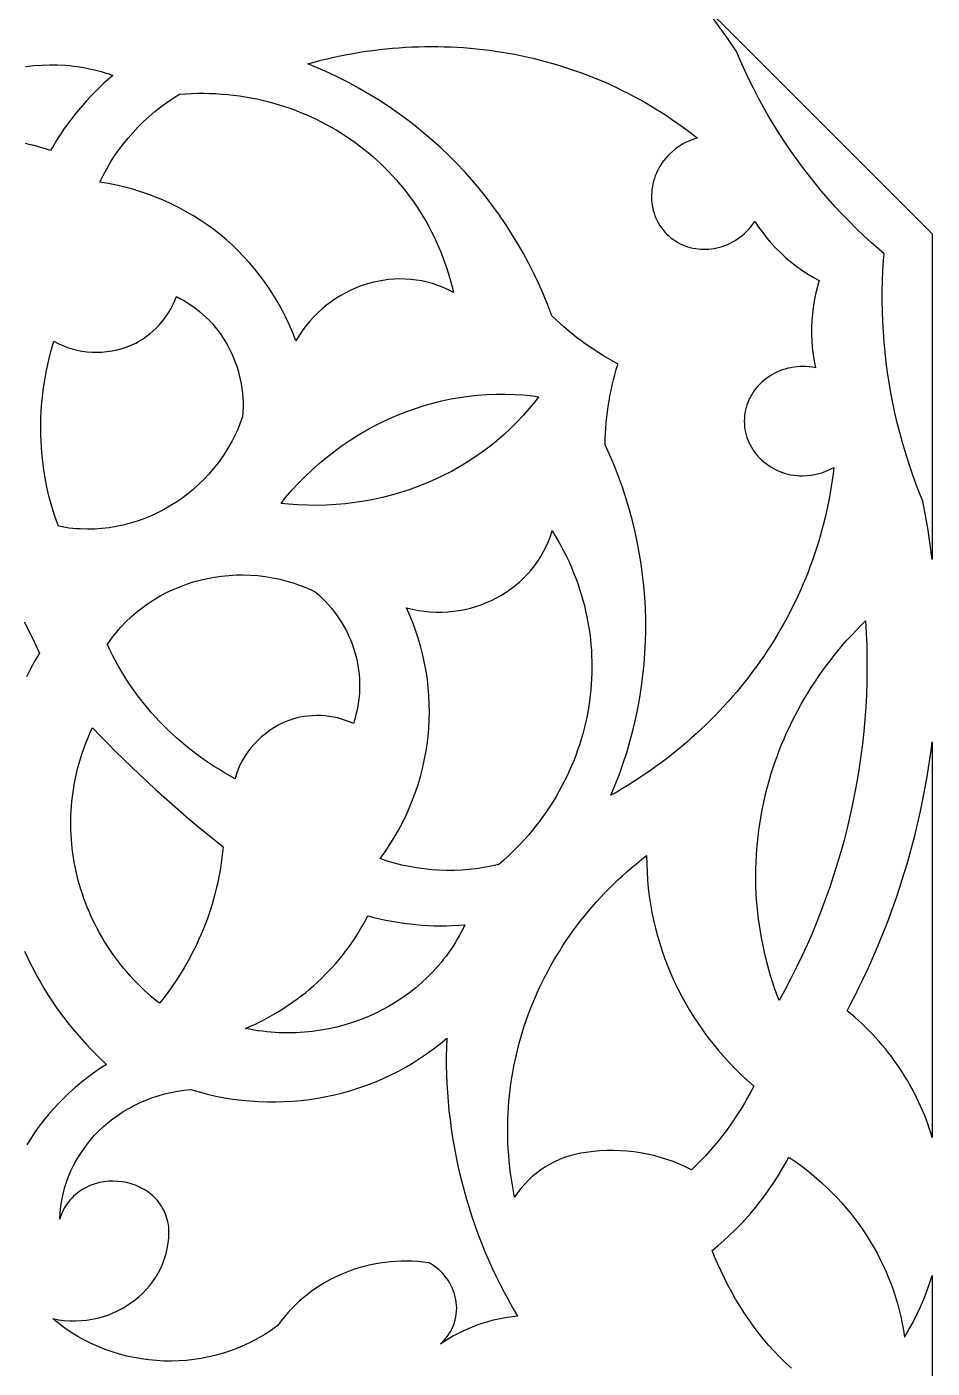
# Model space of a CAD drawing. Extents: x 1908 to 2928, y -299 to 721.
# Drawn here: x 2767.2 to 2827.6, y 305.5 to 395.1 of the extents above; entities that cross this region are included whole.
import ezdxf

# ---------------------------------------------------------------- set-up
doc = ezdxf.new("R2010")
doc.units = 0
doc.layers.add('BITMAP_LAYER', color=18, linetype='CONTINUOUS')

msp = doc.modelspace()

# ---------------------------------------------------------------- linework, layer by layer
at = {"layer": 'BITMAP_LAYER'}
for points in [[(2812.174, 396.628), (2814.373, 394.43), (2827.554, 381.249), (2827.554, 359.499), (2827.427, 360.479), (2827.28, 361.458), (2827.113, 362.434), (2826.927, 363.408), (2826.669, 364.051), (2826.425, 364.697), (2826.193, 365.347), (2825.973, 366), (2825.767, 366.655), (2825.574, 367.314), (2825.393, 367.975), (2825.226, 368.638), (2825.071, 369.304), (2824.929, 369.972), (2824.8, 370.642), (2824.684, 371.314), (2824.581, 371.987), (2824.491, 372.662), (2824.414, 373.338), (2824.35, 374.015), (2824.3, 374.694), (2824.262, 375.373), (2824.237, 376.053), (2824.225, 376.733), (2824.227, 377.413), (2824.242, 378.094), (2824.269, 378.775), (2824.31, 379.456), (2824.347, 379.921), (2823.992, 380.223), (2823.482, 380.676), (2822.981, 381.137), (2822.489, 381.608), (2822.007, 382.089), (2821.534, 382.578), (2821.071, 383.076), (2820.618, 383.583), (2820.174, 384.098), (2819.74, 384.623), (2819.316, 385.155), (2818.903, 385.696), (2818.5, 386.245), (2818.107, 386.802), (2817.724, 387.367), (2817.352, 387.939), (2816.991, 388.519), (2816.64, 389.107), (2816.3, 389.702), (2815.971, 390.305), (2815.654, 390.914), (2815.347, 391.531), (2815.051, 392.154), (2814.767, 392.784), (2814.495, 393.421), (2813.938, 394.241), (2813.366, 395.049), (2812.778, 395.845)], [(2767.067, 392.41), (2767.598, 392.473), (2768.13, 392.514), (2768.664, 392.531), (2769.198, 392.526), (2769.732, 392.498), (2769.999, 392.475), (2770.265, 392.446), (2770.531, 392.411), (2770.796, 392.37), (2771.061, 392.324), (2771.326, 392.271), (2771.589, 392.212), (2771.852, 392.147), (2772.113, 392.076), (2772.374, 391.999), (2772.634, 391.916), (2772.892, 391.826), (2772.582, 391.558), (2772.278, 391.283), (2771.981, 391.001), (2771.69, 390.713), (2771.406, 390.419), (2771.128, 390.119), (2770.857, 389.814), (2770.593, 389.502), (2770.336, 389.185), (2770.086, 388.862), (2769.843, 388.534), (2769.608, 388.201), (2769.38, 387.862), (2769.159, 387.519), (2768.946, 387.17), (2768.741, 386.817), (2768.407, 386.923), (2768.071, 387.02), (2767.734, 387.11), (2767.394, 387.193), (2767.053, 387.267)], [(2766.968, 355.338), (2767.321, 354.649), (2767.666, 353.957), (2768.002, 353.261), (2767.695, 352.74), (2767.404, 352.212), (2767.127, 351.679)], [(2767.008, 333.358), (2767.2, 332.937), (2767.4, 332.52), (2767.609, 332.106), (2767.828, 331.697), (2768.055, 331.291), (2768.291, 330.89), (2768.535, 330.494), (2768.788, 330.102), (2769.05, 329.715), (2769.32, 329.333), (2769.598, 328.956), (2769.885, 328.584), (2770.18, 328.217), (2770.484, 327.856), (2770.795, 327.5), (2771.115, 327.15), (2771.442, 326.805), (2771.778, 326.467), (2772.121, 326.134), (2772.472, 325.808), (2772.031, 325.522), (2771.602, 325.225), (2771.185, 324.916), (2770.779, 324.596), (2770.385, 324.266), (2770.004, 323.925), (2769.635, 323.574), (2769.278, 323.213), (2768.934, 322.843), (2768.603, 322.463), (2768.285, 322.075), (2767.98, 321.678), (2767.689, 321.273), (2767.411, 320.86), (2767.147, 320.439)], [(2818.16, 305.52), (2817.765, 305.884), (2817.381, 306.263), (2817.008, 306.654), (2816.646, 307.058), (2816.295, 307.473), (2815.956, 307.898), (2815.629, 308.332), (2815.313, 308.774), (2815.011, 309.222), (2814.72, 309.677), (2814.443, 310.135), (2814.178, 310.598), (2813.927, 311.063), (2813.69, 311.529), (2813.467, 311.995), (2813.257, 312.461), (2813.062, 312.925), (2812.882, 313.385), (2813.278, 313.714), (2813.665, 314.051), (2814.042, 314.398), (2814.409, 314.753), (2814.766, 315.117), (2815.112, 315.489), (2815.449, 315.869), (2815.775, 316.257), (2816.09, 316.652), (2816.395, 317.055), (2816.689, 317.465), (2816.971, 317.883), (2817.242, 318.307), (2817.502, 318.738), (2817.75, 319.176), (2817.987, 319.62), (2818.381, 319.351), (2818.766, 319.073), (2819.143, 318.786), (2819.511, 318.492), (2819.869, 318.189), (2820.219, 317.878), (2820.56, 317.559), (2820.891, 317.232), (2821.212, 316.898), (2821.524, 316.557), (2821.827, 316.209), (2822.119, 315.854), (2822.402, 315.492), (2822.674, 315.124), (2822.936, 314.75), (2823.188, 314.369), (2823.429, 313.983), (2823.66, 313.59), (2823.88, 313.193), (2824.089, 312.79), (2824.288, 312.381), (2824.475, 311.968), (2824.651, 311.55), (2824.816, 311.128), (2824.969, 310.701), (2825.11, 310.27), (2825.24, 309.835), (2825.359, 309.397), (2825.465, 308.954), (2825.559, 308.508), (2825.641, 308.059), (2825.71, 307.607), (2826.004, 308.098), (2826.28, 308.596), (2826.537, 309.102), (2826.777, 309.614), (2826.999, 310.132), (2827.202, 310.656), (2827.387, 311.186), (2827.554, 311.72), (2827.554, 285.885)]]:
    msp.add_lwpolyline(points, dxfattribs=at)
for points in [[(2794.575, 393.748), (2795.006, 393.739), (2795.436, 393.724), (2795.866, 393.703), (2796.294, 393.675), (2796.721, 393.642), (2797.147, 393.602), (2797.572, 393.556), (2797.996, 393.504), (2798.418, 393.445), (2798.84, 393.381), (2799.259, 393.31), (2799.678, 393.233), (2800.095, 393.151), (2800.51, 393.062), (2800.923, 392.967), (2801.335, 392.866), (2801.745, 392.759), (2802.153, 392.646), (2802.559, 392.527), (2802.963, 392.402), (2803.365, 392.271), (2803.765, 392.134), (2804.163, 391.991), (2804.559, 391.842), (2804.952, 391.687), (2805.343, 391.526), (2805.731, 391.359), (2806.117, 391.187), (2806.5, 391.008), (2806.88, 390.824), (2807.258, 390.634), (2807.633, 390.438), (2808.005, 390.236), (2808.374, 390.028), (2808.74, 389.814), (2809.104, 389.595), (2809.464, 389.37), (2809.82, 389.139), (2810.174, 388.902), (2810.524, 388.66), (2810.871, 388.412), (2811.214, 388.158), (2811.554, 387.899), (2811.89, 387.633), (2811.632, 387.558), (2811.378, 387.465), (2811.131, 387.354), (2810.891, 387.227), (2810.659, 387.084), (2810.436, 386.925), (2810.223, 386.751), (2810.021, 386.562), (2809.883, 386.417), (2809.753, 386.267), (2809.632, 386.113), (2809.519, 385.955), (2809.415, 385.793), (2809.319, 385.628), (2809.231, 385.459), (2809.153, 385.288), (2809.082, 385.115), (2809.021, 384.939), (2808.967, 384.762), (2808.923, 384.583), (2808.887, 384.403), (2808.859, 384.223), (2808.841, 384.042), (2808.83, 383.861), (2808.829, 383.68), (2808.836, 383.5), (2808.852, 383.321), (2808.876, 383.143), (2808.909, 382.967), (2808.951, 382.793), (2809.001, 382.621), (2809.06, 382.452), (2809.128, 382.285), (2809.204, 382.122), (2809.29, 381.963), (2809.384, 381.807), (2809.486, 381.656), (2809.598, 381.51), (2809.718, 381.368), (2809.847, 381.232), (2809.983, 381.103), (2810.125, 380.983), (2810.271, 380.871), (2810.423, 380.768), (2810.578, 380.674), (2810.738, 380.589), (2810.901, 380.513), (2811.067, 380.445), (2811.236, 380.386), (2811.408, 380.335), (2811.582, 380.294), (2811.759, 380.261), (2811.936, 380.236), (2812.115, 380.221), (2812.295, 380.214), (2812.476, 380.215), (2812.657, 380.225), (2812.838, 380.244), (2813.018, 380.272), (2813.198, 380.308), (2813.377, 380.352), (2813.554, 380.405), (2813.73, 380.467), (2813.903, 380.537), (2814.074, 380.616), (2814.243, 380.704), (2814.408, 380.799), (2814.57, 380.904), (2814.728, 381.017), (2814.882, 381.138), (2815.032, 381.268), (2815.177, 381.406), (2815.328, 381.565), (2815.469, 381.73), (2815.599, 381.9), (2815.719, 382.074), (2815.976, 381.693), (2816.246, 381.324), (2816.529, 380.967), (2816.824, 380.624), (2817.131, 380.294), (2817.449, 379.978), (2817.779, 379.674), (2818.119, 379.385), (2818.469, 379.109), (2818.829, 378.847), (2819.198, 378.599), (2819.577, 378.366), (2819.964, 378.147), (2820.009, 378.124), (2819.994, 378.075), (2819.875, 377.646), (2819.772, 377.214), (2819.686, 376.778), (2819.617, 376.338), (2819.564, 375.895), (2819.529, 375.45), (2819.51, 375.003), (2819.509, 374.554), (2819.525, 374.103), (2819.559, 373.652), (2819.611, 373.2), (2819.681, 372.748), (2819.769, 372.296), (2819.561, 372.335), (2819.349, 372.363), (2819.133, 372.38), (2818.913, 372.386), (2818.713, 372.381), (2818.515, 372.367), (2818.321, 372.344), (2818.129, 372.312), (2817.941, 372.271), (2817.756, 372.222), (2817.575, 372.165), (2817.398, 372.099), (2817.226, 372.026), (2817.058, 371.946), (2816.895, 371.858), (2816.737, 371.763), (2816.585, 371.662), (2816.438, 371.553), (2816.297, 371.439), (2816.161, 371.318), (2816.032, 371.192), (2815.91, 371.059), (2815.795, 370.922), (2815.686, 370.779), (2815.585, 370.631), (2815.491, 370.478), (2815.405, 370.321), (2815.327, 370.159), (2815.258, 369.994), (2815.196, 369.824), (2815.144, 369.651), (2815.101, 369.475), (2815.066, 369.295), (2815.042, 369.113), (2815.027, 368.928), (2815.021, 368.74), (2815.027, 368.553), (2815.042, 368.367), (2815.066, 368.185), (2815.101, 368.005), (2815.144, 367.829), (2815.196, 367.656), (2815.258, 367.487), (2815.327, 367.321), (2815.405, 367.16), (2815.491, 367.002), (2815.585, 366.85), (2815.686, 366.702), (2815.795, 366.559), (2815.91, 366.421), (2816.032, 366.289), (2816.161, 366.162), (2816.297, 366.042), (2816.438, 365.927), (2816.585, 365.819), (2816.737, 365.717), (2816.895, 365.622), (2817.058, 365.535), (2817.226, 365.454), (2817.398, 365.381), (2817.575, 365.316), (2817.756, 365.258), (2817.941, 365.209), (2818.129, 365.169), (2818.321, 365.136), (2818.515, 365.113), (2818.713, 365.099), (2818.913, 365.094), (2819.19, 365.104), (2819.463, 365.131), (2819.733, 365.176), (2819.999, 365.239), (2820.259, 365.319), (2820.511, 365.416), (2820.756, 365.529), (2820.992, 365.658), (2820.942, 365.233), (2820.886, 364.809), (2820.822, 364.387), (2820.753, 363.966), (2820.676, 363.547), (2820.594, 363.13), (2820.505, 362.714), (2820.409, 362.301), (2820.308, 361.889), (2820.2, 361.479), (2820.086, 361.071), (2819.965, 360.665), (2819.839, 360.261), (2819.706, 359.86), (2819.567, 359.46), (2819.423, 359.063), (2819.272, 358.668), (2819.115, 358.276), (2818.953, 357.886), (2818.784, 357.498), (2818.61, 357.113), (2818.43, 356.731), (2818.244, 356.351), (2818.052, 355.974), (2817.855, 355.6), (2817.652, 355.229), (2817.443, 354.86), (2817.229, 354.495), (2817.009, 354.132), (2816.784, 353.773), (2816.553, 353.416), (2816.317, 353.063), (2816.075, 352.713), (2815.828, 352.366), (2815.576, 352.023), (2815.319, 351.683), (2815.056, 351.346), (2814.788, 351.013), (2814.515, 350.684), (2814.237, 350.358), (2813.953, 350.035), (2813.665, 349.717), (2813.371, 349.402), (2813.073, 349.091), (2812.77, 348.784), (2812.461, 348.481), (2812.148, 348.182), (2811.83, 347.887), (2811.508, 347.596), (2811.18, 347.309), (2810.848, 347.027), (2810.511, 346.749), (2810.17, 346.475), (2809.824, 346.205), (2809.473, 345.94), (2809.118, 345.68), (2808.758, 345.424), (2808.394, 345.172), (2808.026, 344.926), (2807.653, 344.684), (2807.276, 344.447), (2806.894, 344.214), (2806.509, 343.987), (2806.119, 343.765), (2806.412, 344.474), (2806.685, 345.187), (2806.939, 345.906), (2807.173, 346.628), (2807.387, 347.355), (2807.582, 348.085), (2807.756, 348.818), (2807.912, 349.555), (2808.047, 350.293), (2808.163, 351.034), (2808.259, 351.777), (2808.335, 352.521), (2808.392, 353.266), (2808.429, 354.012), (2808.446, 354.758), (2808.444, 355.504), (2808.422, 356.251), (2808.38, 356.996), (2808.319, 357.741), (2808.238, 358.484), (2808.137, 359.225), (2808.017, 359.965), (2807.877, 360.702), (2807.718, 361.436), (2807.539, 362.168), (2807.34, 362.896), (2807.122, 363.62), (2806.884, 364.34), (2806.627, 365.056), (2806.35, 365.766), (2806.053, 366.472), (2805.737, 367.172), (2805.745, 367.54), (2805.76, 367.907), (2805.782, 368.273), (2805.811, 368.637), (2805.847, 368.999), (2805.889, 369.361), (2805.939, 369.72), (2805.996, 370.079), (2806.059, 370.435), (2806.129, 370.789), (2806.205, 371.142), (2806.289, 371.493), (2806.378, 371.842), (2806.475, 372.189), (2806.577, 372.533), (2806.587, 372.564), (2806.558, 372.579), (2806.242, 372.75), (2805.929, 372.927), (2805.619, 373.11), (2805.312, 373.3), (2805.008, 373.495), (2804.708, 373.696), (2804.411, 373.903), (2804.118, 374.117), (2803.829, 374.336), (2803.543, 374.561), (2803.261, 374.792), (2802.983, 375.029), (2802.709, 375.272), (2802.439, 375.521), (2802.174, 375.776), (2801.902, 376.494), (2801.613, 377.203), (2801.306, 377.902), (2800.982, 378.59), (2800.641, 379.267), (2800.283, 379.933), (2799.909, 380.589), (2799.518, 381.232), (2799.112, 381.864), (2798.689, 382.484), (2798.251, 383.092), (2797.798, 383.688), (2797.33, 384.27), (2796.847, 384.84), (2796.349, 385.397), (2795.837, 385.94), (2795.311, 386.469), (2794.771, 386.985), (2794.217, 387.486), (2793.65, 387.973), (2793.07, 388.445), (2792.477, 388.902), (2791.871, 389.344), (2791.253, 389.771), (2790.623, 390.182), (2789.981, 390.577), (2789.327, 390.955), (2788.662, 391.318), (2787.986, 391.663), (2787.298, 391.992), (2786.6, 392.303), (2785.891, 392.597), (2786.325, 392.716), (2786.758, 392.828), (2787.192, 392.933), (2787.626, 393.032), (2788.061, 393.125), (2788.496, 393.211), (2788.931, 393.29), (2789.367, 393.364), (2789.802, 393.431), (2790.237, 393.491), (2790.673, 393.545), (2791.108, 393.593), (2791.543, 393.635), (2791.977, 393.67), (2792.411, 393.699), (2792.845, 393.721), (2793.279, 393.737), (2793.712, 393.747), (2794.144, 393.751)], [(2779.36, 390.621), (2779.76, 390.604), (2780.157, 390.578), (2780.552, 390.544), (2780.944, 390.501), (2781.334, 390.45), (2781.721, 390.391), (2782.105, 390.323), (2782.487, 390.247), (2782.865, 390.163), (2783.241, 390.071), (2783.613, 389.971), (2783.981, 389.864), (2784.347, 389.748), (2784.709, 389.625), (2785.067, 389.494), (2785.421, 389.355), (2785.772, 389.209), (2786.118, 389.056), (2786.461, 388.895), (2786.799, 388.727), (2787.133, 388.552), (2787.463, 388.37), (2787.788, 388.18), (2788.109, 387.984), (2788.424, 387.781), (2788.736, 387.571), (2789.042, 387.354), (2789.343, 387.131), (2789.639, 386.901), (2789.93, 386.665), (2790.215, 386.422), (2790.495, 386.173), (2790.77, 385.917), (2791.039, 385.656), (2791.302, 385.388), (2791.559, 385.114), (2791.81, 384.834), (2792.056, 384.549), (2792.295, 384.257), (2792.528, 383.96), (2792.754, 383.657), (2792.974, 383.349), (2793.187, 383.035), (2793.394, 382.716), (2793.594, 382.391), (2793.787, 382.061), (2793.972, 381.726), (2794.151, 381.385), (2794.323, 381.04), (2794.487, 380.69), (2794.644, 380.335), (2794.793, 379.975), (2794.935, 379.61), (2795.068, 379.24), (2795.194, 378.866), (2795.312, 378.488), (2795.422, 378.105), (2795.524, 377.718), (2795.618, 377.326), (2795.277, 377.504), (2794.93, 377.663), (2794.578, 377.801), (2794.222, 377.92), (2793.861, 378.019), (2793.497, 378.099), (2793.13, 378.16), (2792.762, 378.202), (2792.392, 378.226), (2792.022, 378.231), (2791.651, 378.218), (2791.282, 378.187), (2790.914, 378.138), (2790.548, 378.071), (2790.184, 377.987), (2789.825, 377.886), (2789.469, 377.768), (2789.119, 377.633), (2788.773, 377.482), (2788.435, 377.314), (2788.103, 377.13), (2787.778, 376.93), (2787.462, 376.715), (2787.155, 376.484), (2786.857, 376.238), (2786.57, 375.976), (2786.294, 375.7), (2786.029, 375.409), (2785.777, 375.104), (2785.538, 374.784), (2785.312, 374.45), (2785.101, 374.103), (2784.897, 374.631), (2784.677, 375.149), (2784.441, 375.656), (2784.189, 376.153), (2783.921, 376.639), (2783.639, 377.114), (2783.341, 377.577), (2783.029, 378.029), (2782.703, 378.469), (2782.362, 378.897), (2782.008, 379.312), (2781.641, 379.715), (2781.261, 380.104), (2780.869, 380.481), (2780.464, 380.844), (2780.047, 381.193), (2779.618, 381.528), (2779.179, 381.849), (2778.728, 382.156), (2778.266, 382.447), (2777.794, 382.724), (2777.313, 382.985), (2776.821, 383.231), (2776.32, 383.461), (2775.81, 383.675), (2775.291, 383.872), (2774.764, 384.053), (2774.229, 384.217), (2773.686, 384.364), (2773.136, 384.493), (2772.578, 384.605), (2772.014, 384.698), (2772.239, 385.148), (2772.48, 385.589), (2772.737, 386.021), (2773.009, 386.442), (2773.296, 386.853), (2773.597, 387.253), (2773.913, 387.643), (2774.243, 388.02), (2774.586, 388.386), (2774.942, 388.739), (2775.311, 389.079), (2775.692, 389.406), (2776.085, 389.72), (2776.489, 390.019), (2776.905, 390.304), (2777.332, 390.574), (2777.741, 390.601), (2778.149, 390.62), (2778.554, 390.629), (2778.958, 390.629)], [(2777.407, 376.917), (2777.675, 376.764), (2777.935, 376.602), (2778.188, 376.432), (2778.432, 376.252), (2778.669, 376.064), (2778.897, 375.868), (2779.117, 375.664), (2779.329, 375.452), (2779.532, 375.233), (2779.726, 375.007), (2779.912, 374.774), (2780.088, 374.533), (2780.255, 374.287), (2780.414, 374.034), (2780.562, 373.776), (2780.701, 373.511), (2780.831, 373.242), (2780.95, 372.967), (2781.06, 372.687), (2781.159, 372.403), (2781.249, 372.114), (2781.327, 371.821), (2781.396, 371.524), (2781.453, 371.223), (2781.5, 370.919), (2781.536, 370.612), (2781.561, 370.302), (2781.575, 369.99), (2781.577, 369.675), (2781.567, 369.357), (2781.547, 369.038), (2781.461, 368.798), (2781.371, 368.561), (2781.276, 368.326), (2781.175, 368.095), (2781.07, 367.867), (2780.96, 367.642), (2780.845, 367.42), (2780.725, 367.201), (2780.472, 366.774), (2780.202, 366.36), (2779.915, 365.96), (2779.611, 365.575), (2779.292, 365.204), (2778.958, 364.849), (2778.61, 364.509), (2778.248, 364.186), (2777.874, 363.879), (2777.487, 363.589), (2777.09, 363.316), (2776.681, 363.061), (2776.263, 362.824), (2775.835, 362.605), (2775.399, 362.406), (2774.954, 362.226), (2774.503, 362.065), (2774.045, 361.925), (2773.581, 361.806), (2773.112, 361.707), (2772.638, 361.63), (2772.161, 361.575), (2771.681, 361.542), (2771.198, 361.532), (2770.713, 361.545), (2770.471, 361.56), (2770.228, 361.581), (2769.985, 361.608), (2769.742, 361.641), (2769.5, 361.68), (2769.257, 361.726), (2769.125, 362.091), (2769.001, 362.46), (2768.884, 362.83), (2768.776, 363.203), (2768.675, 363.578), (2768.583, 363.955), (2768.498, 364.334), (2768.421, 364.715), (2768.352, 365.098), (2768.291, 365.482), (2768.238, 365.867), (2768.192, 366.254), (2768.155, 366.642), (2768.125, 367.031), (2768.104, 367.422), (2768.09, 367.812), (2768.084, 368.204), (2768.086, 368.596), (2768.096, 368.989), (2768.114, 369.382), (2768.14, 369.775), (2768.174, 370.169), (2768.215, 370.562), (2768.265, 370.955), (2768.323, 371.348), (2768.388, 371.741), (2768.462, 372.133), (2768.543, 372.524), (2768.632, 372.915), (2768.73, 373.305), (2768.835, 373.694), (2768.948, 374.082), (2769.244, 373.925), (2769.548, 373.786), (2769.859, 373.667), (2770.176, 373.566), (2770.498, 373.484), (2770.825, 373.421), (2771.156, 373.376), (2771.49, 373.351), (2771.826, 373.344), (2772.163, 373.357), (2772.501, 373.388), (2772.838, 373.439), (2773.175, 373.508), (2773.509, 373.597), (2773.841, 373.705), (2774.169, 373.833), (2774.422, 373.958), (2774.669, 374.096), (2774.908, 374.246), (2775.138, 374.407), (2775.36, 374.578), (2775.574, 374.76), (2775.778, 374.952), (2775.972, 375.154), (2776.156, 375.365), (2776.33, 375.584), (2776.493, 375.812), (2776.645, 376.047), (2776.785, 376.29), (2776.913, 376.54), (2777.029, 376.797), (2777.132, 377.06)], [(2799.686, 370.53), (2800.298, 370.489), (2800.909, 370.426), (2801.294, 370.372), (2801.06, 370.061), (2800.672, 369.585), (2800.269, 369.123), (2799.85, 368.677), (2799.417, 368.246), (2798.969, 367.832), (2798.508, 367.433), (2798.033, 367.05), (2797.545, 366.684), (2797.045, 366.334), (2796.533, 366.002), (2796.01, 365.686), (2795.477, 365.387), (2794.933, 365.106), (2794.379, 364.843), (2793.816, 364.597), (2793.244, 364.37), (2792.664, 364.161), (2792.076, 363.97), (2791.481, 363.798), (2790.879, 363.645), (2790.271, 363.511), (2789.657, 363.397), (2789.038, 363.302), (2788.414, 363.227), (2787.786, 363.171), (2787.155, 363.136), (2786.52, 363.122), (2785.883, 363.128), (2785.243, 363.155), (2784.601, 363.202), (2784.113, 363.255), (2784.421, 363.638), (2784.841, 364.125), (2785.274, 364.596), (2785.721, 365.051), (2786.18, 365.49), (2786.651, 365.912), (2787.135, 366.317), (2787.629, 366.704), (2788.134, 367.075), (2788.649, 367.428), (2789.173, 367.763), (2789.707, 368.081), (2790.249, 368.38), (2790.8, 368.661), (2791.358, 368.923), (2791.923, 369.167), (2792.495, 369.391), (2793.073, 369.596), (2793.656, 369.782), (2794.245, 369.949), (2794.838, 370.095), (2795.435, 370.222), (2796.036, 370.328), (2796.639, 370.414), (2797.246, 370.479), (2797.854, 370.524), (2798.464, 370.547), (2799.075, 370.549)], [(2802.408, 361.097), (2802.61, 360.751), (2802.803, 360.403), (2802.988, 360.052), (2803.163, 359.698), (2803.33, 359.342), (2803.487, 358.984), (2803.636, 358.624), (2803.777, 358.262), (2803.908, 357.898), (2804.031, 357.533), (2804.145, 357.166), (2804.251, 356.798), (2804.348, 356.428), (2804.436, 356.057), (2804.516, 355.685), (2804.587, 355.312), (2804.65, 354.939), (2804.704, 354.564), (2804.749, 354.19), (2804.786, 353.815), (2804.815, 353.439), (2804.835, 353.064), (2804.847, 352.688), (2804.85, 352.313), (2804.845, 351.938), (2804.831, 351.563), (2804.809, 351.189), (2804.779, 350.815), (2804.741, 350.442), (2804.694, 350.07), (2804.639, 349.699), (2804.576, 349.33), (2804.504, 348.961), (2804.424, 348.594), (2804.336, 348.229), (2804.24, 347.865), (2804.136, 347.503), (2804.024, 347.143), (2803.903, 346.785), (2803.775, 346.429), (2803.638, 346.075), (2803.494, 345.724), (2803.341, 345.376), (2803.18, 345.03), (2803.012, 344.687), (2802.835, 344.347), (2802.651, 344.01), (2802.458, 343.676), (2802.258, 343.346), (2802.05, 343.019), (2801.834, 342.695), (2801.61, 342.376), (2801.378, 342.06), (2801.138, 341.748), (2800.891, 341.441), (2800.636, 341.137), (2800.373, 340.838), (2800.103, 340.543), (2799.825, 340.253), (2799.539, 339.968), (2799.245, 339.688), (2798.944, 339.413), (2798.635, 339.142), (2798.143, 339.032), (2797.647, 338.939), (2797.15, 338.865), (2796.65, 338.808), (2796.149, 338.77), (2795.648, 338.75), (2795.146, 338.748), (2794.645, 338.764), (2794.145, 338.798), (2793.647, 338.85), (2793.15, 338.92), (2792.657, 339.007), (2792.166, 339.113), (2791.68, 339.236), (2791.198, 339.378), (2790.72, 339.537), (2791.053, 340.002), (2791.368, 340.475), (2791.666, 340.956), (2791.946, 341.444), (2792.209, 341.938), (2792.454, 342.439), (2792.681, 342.945), (2792.89, 343.457), (2793.082, 343.974), (2793.256, 344.495), (2793.412, 345.02), (2793.55, 345.55), (2793.67, 346.082), (2793.772, 346.618), (2793.856, 347.156), (2793.922, 347.696), (2793.97, 348.237), (2794, 348.78), (2794.011, 349.324), (2794.004, 349.868), (2793.979, 350.413), (2793.936, 350.957), (2793.874, 351.5), (2793.793, 352.042), (2793.695, 352.582), (2793.577, 353.12), (2793.441, 353.656), (2793.287, 354.189), (2793.114, 354.718), (2792.922, 355.244), (2792.711, 355.766), (2792.482, 356.283), (2792.877, 356.187), (2793.273, 356.11), (2793.668, 356.053), (2794.062, 356.016), (2794.455, 355.997), (2794.846, 355.997), (2795.234, 356.015), (2795.618, 356.052), (2795.999, 356.105), (2796.375, 356.177), (2796.745, 356.265), (2797.11, 356.37), (2797.468, 356.491), (2797.819, 356.628), (2798.163, 356.78), (2798.497, 356.948), (2798.823, 357.131), (2799.139, 357.328), (2799.445, 357.54), (2799.74, 357.766), (2800.024, 358.005), (2800.295, 358.258), (2800.553, 358.523), (2800.798, 358.801), (2801.029, 359.092), (2801.245, 359.394), (2801.446, 359.708), (2801.631, 360.033), (2801.799, 360.369), (2801.95, 360.716), (2802.083, 361.073), (2802.198, 361.44)], [(2782.082, 358.468), (2782.57, 358.431), (2783.057, 358.374), (2783.543, 358.294), (2784.027, 358.193), (2784.508, 358.069), (2784.747, 357.999), (2784.985, 357.924), (2785.222, 357.842), (2785.458, 357.755), (2785.693, 357.663), (2785.926, 357.565), (2786.158, 357.461), (2786.388, 357.351), (2786.628, 357.14), (2786.859, 356.922), (2787.08, 356.698), (2787.292, 356.467), (2787.493, 356.231), (2787.685, 355.988), (2787.867, 355.74), (2788.039, 355.487), (2788.2, 355.228), (2788.352, 354.966), (2788.493, 354.698), (2788.624, 354.427), (2788.744, 354.151), (2788.854, 353.872), (2788.953, 353.59), (2789.041, 353.305), (2789.119, 353.017), (2789.186, 352.727), (2789.242, 352.434), (2789.287, 352.139), (2789.321, 351.843), (2789.344, 351.546), (2789.355, 351.247), (2789.355, 350.948), (2789.344, 350.648), (2789.321, 350.348), (2789.286, 350.048), (2789.24, 349.748), (2789.183, 349.449), (2789.113, 349.15), (2789.032, 348.853), (2788.938, 348.557), (2788.679, 348.67), (2788.416, 348.77), (2788.149, 348.856), (2787.878, 348.929), (2787.604, 348.988), (2787.328, 349.034), (2787.05, 349.066), (2786.77, 349.085), (2786.49, 349.09), (2786.21, 349.081), (2785.931, 349.059), (2785.652, 349.023), (2785.376, 348.974), (2785.101, 348.911), (2784.829, 348.834), (2784.561, 348.744), (2784.239, 348.602), (2783.928, 348.444), (2783.629, 348.27), (2783.342, 348.082), (2783.067, 347.879), (2782.806, 347.662), (2782.559, 347.433), (2782.326, 347.19), (2782.108, 346.936), (2781.905, 346.671), (2781.719, 346.395), (2781.549, 346.109), (2781.396, 345.814), (2781.261, 345.509), (2781.144, 345.196), (2781.045, 344.876), (2780.691, 345.07), (2780.342, 345.271), (2779.997, 345.478), (2779.658, 345.691), (2779.323, 345.91), (2778.994, 346.136), (2778.67, 346.367), (2778.352, 346.604), (2778.038, 346.847), (2777.731, 347.096), (2777.429, 347.35), (2777.132, 347.61), (2776.842, 347.875), (2776.557, 348.145), (2776.278, 348.421), (2776.005, 348.702), (2775.739, 348.988), (2775.478, 349.28), (2775.224, 349.576), (2774.976, 349.877), (2774.735, 350.182), (2774.5, 350.492), (2774.271, 350.807), (2774.05, 351.127), (2773.835, 351.45), (2773.627, 351.778), (2773.426, 352.11), (2773.231, 352.447), (2773.044, 352.787), (2772.865, 353.131), (2772.692, 353.48), (2772.527, 353.832), (2772.666, 354.035), (2772.81, 354.235), (2772.959, 354.43), (2773.111, 354.621), (2773.268, 354.807), (2773.429, 354.99), (2773.762, 355.341), (2774.111, 355.675), (2774.474, 355.992), (2774.85, 356.29), (2775.24, 356.57), (2775.641, 356.832), (2776.053, 357.076), (2776.476, 357.301), (2776.909, 357.507), (2777.351, 357.693), (2777.8, 357.861), (2778.257, 358.009), (2778.721, 358.137), (2779.19, 358.246), (2779.664, 358.334), (2780.142, 358.402), (2780.624, 358.45), (2781.109, 358.477), (2781.595, 358.483)], [(2823.159, 354.587), (2823.19, 353.764), (2823.206, 352.942), (2823.206, 352.12), (2823.192, 351.299), (2823.163, 350.479), (2823.12, 349.661), (2823.061, 348.843), (2822.988, 348.027), (2822.901, 347.213), (2822.798, 346.4), (2822.682, 345.59), (2822.55, 344.782), (2822.404, 343.976), (2822.244, 343.172), (2822.069, 342.371), (2821.88, 341.574), (2821.677, 340.779), (2821.459, 339.987), (2821.227, 339.199), (2820.981, 338.414), (2820.721, 337.633), (2820.447, 336.856), (2820.158, 336.083), (2819.855, 335.315), (2819.539, 334.55), (2819.208, 333.791), (2818.864, 333.036), (2818.505, 332.286), (2818.133, 331.541), (2817.747, 330.801), (2817.347, 330.067), (2817.192, 330.48), (2817.046, 330.894), (2816.907, 331.309), (2816.777, 331.726), (2816.655, 332.143), (2816.541, 332.562), (2816.435, 332.982), (2816.337, 333.403), (2816.248, 333.824), (2816.166, 334.246), (2816.093, 334.669), (2816.027, 335.092), (2815.969, 335.516), (2815.92, 335.94), (2815.878, 336.364), (2815.844, 336.788), (2815.818, 337.212), (2815.8, 337.636), (2815.79, 338.06), (2815.788, 338.483), (2815.794, 338.907), (2815.807, 339.329), (2815.828, 339.752), (2815.857, 340.173), (2815.893, 340.594), (2815.937, 341.014), (2815.989, 341.433), (2816.049, 341.851), (2816.116, 342.268), (2816.191, 342.684), (2816.273, 343.098), (2816.363, 343.511), (2816.461, 343.922), (2816.566, 344.332), (2816.679, 344.74), (2816.799, 345.146), (2816.926, 345.551), (2817.061, 345.953), (2817.204, 346.354), (2817.354, 346.752), (2817.511, 347.148), (2817.675, 347.541), (2817.847, 347.932), (2818.026, 348.321), (2818.213, 348.707), (2818.407, 349.09), (2818.608, 349.47), (2818.816, 349.848), (2819.032, 350.222), (2819.254, 350.593), (2819.484, 350.961), (2819.721, 351.326), (2819.965, 351.688), (2820.216, 352.045), (2820.475, 352.4), (2820.74, 352.75), (2821.012, 353.097), (2821.292, 353.44), (2821.578, 353.779), (2821.871, 354.114), (2822.172, 354.444), (2822.479, 354.771), (2822.793, 355.093), (2823.114, 355.41)], [(2772.037, 347.743), (2772.552, 347.218), (2773.072, 346.698), (2773.597, 346.181), (2774.126, 345.668), (2774.66, 345.16), (2775.199, 344.656), (2775.742, 344.157), (2776.289, 343.661), (2776.841, 343.171), (2777.398, 342.684), (2777.959, 342.202), (2778.524, 341.724), (2779.094, 341.251), (2779.668, 340.783), (2780.246, 340.318), (2780.212, 339.964), (2780.172, 339.611), (2780.124, 339.258), (2780.071, 338.907), (2780.01, 338.557), (2779.943, 338.209), (2779.869, 337.862), (2779.789, 337.516), (2779.703, 337.172), (2779.61, 336.83), (2779.51, 336.49), (2779.405, 336.151), (2779.293, 335.814), (2779.174, 335.48), (2779.049, 335.147), (2778.918, 334.816), (2778.781, 334.488), (2778.638, 334.162), (2778.488, 333.838), (2778.333, 333.517), (2778.171, 333.199), (2778.003, 332.882), (2777.829, 332.569), (2777.65, 332.259), (2777.464, 331.951), (2777.272, 331.646), (2777.074, 331.344), (2776.871, 331.045), (2776.662, 330.75), (2776.447, 330.457), (2776.226, 330.168), (2775.999, 329.883), (2775.736, 330.097), (2775.479, 330.316), (2775.228, 330.539), (2774.982, 330.766), (2774.742, 330.997), (2774.508, 331.232), (2774.28, 331.47), (2774.057, 331.712), (2773.841, 331.958), (2773.63, 332.207), (2773.424, 332.46), (2773.225, 332.716), (2773.032, 332.975), (2772.845, 333.237), (2772.663, 333.502), (2772.488, 333.77), (2772.318, 334.041), (2772.155, 334.315), (2771.997, 334.591), (2771.846, 334.87), (2771.701, 335.152), (2771.561, 335.436), (2771.428, 335.722), (2771.301, 336.01), (2771.181, 336.3), (2771.066, 336.593), (2770.958, 336.887), (2770.856, 337.183), (2770.76, 337.481), (2770.67, 337.78), (2770.587, 338.081), (2770.51, 338.384), (2770.44, 338.687), (2770.376, 338.992), (2770.318, 339.299), (2770.266, 339.606), (2770.221, 339.914), (2770.183, 340.223), (2770.151, 340.533), (2770.126, 340.844), (2770.107, 341.155), (2770.094, 341.467), (2770.089, 341.779), (2770.089, 342.092), (2770.097, 342.405), (2770.111, 342.718), (2770.132, 343.031), (2770.159, 343.344), (2770.193, 343.657), (2770.234, 343.969), (2770.282, 344.282), (2770.336, 344.594), (2770.397, 344.905), (2770.465, 345.216), (2770.54, 345.526), (2770.622, 345.836), (2770.711, 346.144), (2770.806, 346.452), (2770.909, 346.759), (2771.018, 347.064), (2771.135, 347.368), (2771.258, 347.671), (2771.389, 347.973), (2771.526, 348.273)], [(2827.554, 320.934), (2827.461, 321.238), (2827.363, 321.54), (2827.259, 321.841), (2827.148, 322.139), (2827.033, 322.435), (2826.911, 322.73), (2826.784, 323.021), (2826.651, 323.311), (2826.513, 323.598), (2826.369, 323.883), (2826.22, 324.166), (2826.065, 324.445), (2825.905, 324.723), (2825.739, 324.997), (2825.568, 325.269), (2825.392, 325.537), (2825.21, 325.803), (2825.023, 326.066), (2824.831, 326.326), (2824.634, 326.582), (2824.432, 326.836), (2824.225, 327.086), (2824.012, 327.332), (2823.795, 327.576), (2823.572, 327.815), (2823.345, 328.052), (2823.113, 328.284), (2822.876, 328.513), (2822.634, 328.738), (2822.387, 328.959), (2822.136, 329.176), (2821.88, 329.389), (2822.158, 329.919), (2822.43, 330.451), (2822.695, 330.986), (2822.954, 331.523), (2823.207, 332.063), (2823.453, 332.604), (2823.693, 333.149), (2823.927, 333.695), (2824.154, 334.243), (2824.374, 334.794), (2824.588, 335.347), (2824.796, 335.901), (2824.996, 336.458), (2825.191, 337.017), (2825.379, 337.577), (2825.56, 338.14), (2825.735, 338.704), (2825.903, 339.269), (2826.064, 339.837), (2826.219, 340.406), (2826.367, 340.977), (2826.508, 341.549), (2826.643, 342.122), (2826.771, 342.697), (2826.893, 343.274), (2827.008, 343.851), (2827.116, 344.43), (2827.217, 345.011), (2827.311, 345.592), (2827.399, 346.174), (2827.48, 346.758), (2827.554, 347.342)], [(2808.511, 339.198), (2808.531, 338.653), (2808.565, 338.11), (2808.615, 337.569), (2808.68, 337.031), (2808.76, 336.495), (2808.854, 335.962), (2808.963, 335.433), (2809.087, 334.907), (2809.224, 334.385), (2809.376, 333.867), (2809.542, 333.353), (2809.722, 332.843), (2809.916, 332.339), (2810.124, 331.839), (2810.345, 331.345), (2810.58, 330.856), (2810.829, 330.373), (2811.09, 329.896), (2811.365, 329.425), (2811.653, 328.961), (2811.954, 328.503), (2812.267, 328.053), (2812.594, 327.609), (2812.933, 327.174), (2813.284, 326.746), (2813.648, 326.326), (2814.024, 325.914), (2814.412, 325.511), (2814.812, 325.116), (2815.224, 324.731), (2815.648, 324.355), (2815.449, 323.969), (2815.242, 323.588), (2815.026, 323.211), (2814.802, 322.839), (2814.57, 322.471), (2814.33, 322.108), (2814.082, 321.75), (2813.826, 321.396), (2813.562, 321.048), (2813.29, 320.705), (2813.011, 320.368), (2812.724, 320.035), (2812.43, 319.709), (2812.128, 319.388), (2811.819, 319.072), (2811.503, 318.763), (2811.098, 318.963), (2810.687, 319.147), (2810.268, 319.314), (2809.844, 319.464), (2809.413, 319.598), (2808.978, 319.715), (2808.539, 319.815), (2808.095, 319.897), (2807.649, 319.963), (2807.199, 320.011), (2806.748, 320.042), (2806.295, 320.056), (2805.841, 320.052), (2805.387, 320.031), (2804.933, 319.991), (2804.479, 319.934), (2804.107, 319.876), (2803.741, 319.798), (2803.382, 319.701), (2803.031, 319.585), (2802.688, 319.452), (2802.355, 319.301), (2802.032, 319.133), (2801.719, 318.949), (2801.418, 318.748), (2801.13, 318.532), (2800.854, 318.3), (2800.592, 318.054), (2800.345, 317.794), (2800.113, 317.52), (2799.897, 317.232), (2799.698, 316.932), (2799.619, 317.332), (2799.547, 317.733), (2799.483, 318.134), (2799.427, 318.535), (2799.377, 318.936), (2799.336, 319.337), (2799.301, 319.738), (2799.274, 320.139), (2799.255, 320.539), (2799.242, 320.939), (2799.237, 321.339), (2799.239, 321.737), (2799.248, 322.136), (2799.264, 322.533), (2799.288, 322.93), (2799.318, 323.326), (2799.355, 323.721), (2799.4, 324.115), (2799.452, 324.507), (2799.51, 324.899), (2799.575, 325.289), (2799.648, 325.678), (2799.727, 326.066), (2799.813, 326.452), (2799.906, 326.836), (2800.005, 327.219), (2800.112, 327.6), (2800.225, 327.979), (2800.344, 328.357), (2800.471, 328.732), (2800.604, 329.105), (2800.743, 329.476), (2800.889, 329.845), (2801.042, 330.212), (2801.201, 330.576), (2801.367, 330.938), (2801.539, 331.297), (2801.718, 331.654), (2801.902, 332.008), (2802.094, 332.359), (2802.291, 332.707), (2802.495, 333.052), (2802.705, 333.395), (2802.921, 333.734), (2803.144, 334.07), (2803.372, 334.403), (2803.607, 334.732), (2803.848, 335.058), (2804.095, 335.381), (2804.348, 335.7), (2804.607, 336.015), (2804.872, 336.326), (2805.143, 336.634), (2805.42, 336.938), (2805.702, 337.238), (2805.991, 337.534), (2806.285, 337.825), (2806.585, 338.113), (2806.891, 338.396), (2807.203, 338.675), (2807.52, 338.949), (2807.843, 339.219), (2808.172, 339.485), (2808.506, 339.745)], [(2790.299, 335.62), (2790.696, 335.524), (2791.095, 335.437), (2791.495, 335.359), (2791.897, 335.29), (2792.301, 335.229), (2792.706, 335.178), (2793.112, 335.135), (2793.519, 335.102), (2793.927, 335.077), (2794.336, 335.061), (2794.745, 335.055), (2795.154, 335.057), (2795.563, 335.068), (2795.972, 335.088), (2796.381, 335.118), (2796.262, 334.872), (2796.137, 334.629), (2796.008, 334.39), (2795.873, 334.155), (2795.733, 333.923), (2795.588, 333.696), (2795.439, 333.471), (2795.285, 333.251), (2795.126, 333.034), (2794.962, 332.822), (2794.794, 332.613), (2794.622, 332.408), (2794.264, 332.01), (2793.89, 331.629), (2793.5, 331.264), (2793.095, 330.916), (2792.676, 330.586), (2792.242, 330.273), (2791.796, 329.977), (2791.337, 329.7), (2790.867, 329.442), (2790.385, 329.202), (2789.893, 328.982), (2789.392, 328.781), (2788.881, 328.6), (2788.363, 328.439), (2787.836, 328.299), (2787.303, 328.179), (2786.764, 328.081), (2786.219, 328.004), (2785.669, 327.949), (2785.392, 327.93), (2785.115, 327.916), (2784.837, 327.908), (2784.558, 327.905), (2784.278, 327.909), (2783.998, 327.918), (2783.717, 327.932), (2783.435, 327.953), (2783.154, 327.979), (2782.872, 328.012), (2782.59, 328.05), (2782.307, 328.094), (2782.025, 328.145), (2781.743, 328.201), (2782.077, 328.347), (2782.407, 328.5), (2782.733, 328.659), (2783.054, 328.825), (2783.371, 328.997), (2783.684, 329.175), (2783.991, 329.36), (2784.294, 329.55), (2784.593, 329.747), (2784.886, 329.949), (2785.174, 330.158), (2785.457, 330.372), (2785.735, 330.591), (2786.008, 330.817), (2786.275, 331.047), (2786.537, 331.284), (2786.793, 331.525), (2787.044, 331.772), (2787.289, 332.024), (2787.528, 332.28), (2787.761, 332.542), (2787.988, 332.809), (2788.209, 333.08), (2788.423, 333.356), (2788.631, 333.637), (2788.833, 333.923), (2789.029, 334.212), (2789.217, 334.506), (2789.399, 334.805), (2789.575, 335.107), (2789.743, 335.414), (2789.904, 335.724)], [(2795.147, 326.944), (2795.138, 326.338), (2795.14, 325.732), (2795.154, 325.127), (2795.178, 324.522), (2795.214, 323.919), (2795.26, 323.317), (2795.318, 322.715), (2795.386, 322.116), (2795.465, 321.517), (2795.555, 320.921), (2795.656, 320.326), (2795.767, 319.733), (2795.89, 319.142), (2796.023, 318.553), (2796.167, 317.966), (2796.321, 317.382), (2796.486, 316.8), (2796.662, 316.221), (2796.848, 315.644), (2797.044, 315.071), (2797.252, 314.5), (2797.469, 313.933), (2797.697, 313.369), (2797.936, 312.808), (2798.184, 312.251), (2798.443, 311.698), (2798.713, 311.148), (2798.992, 310.602), (2799.282, 310.06), (2799.582, 309.523), (2799.892, 308.99), (2799.544, 308.954), (2799.197, 308.907), (2798.854, 308.848), (2798.513, 308.779), (2798.175, 308.699), (2797.841, 308.607), (2797.51, 308.506), (2797.184, 308.393), (2796.862, 308.27), (2796.544, 308.137), (2796.231, 307.994), (2795.924, 307.84), (2795.622, 307.676), (2795.326, 307.503), (2795.036, 307.319), (2794.752, 307.126), (2794.917, 307.291), (2795.068, 307.461), (2795.204, 307.636), (2795.326, 307.814), (2795.435, 307.997), (2795.529, 308.182), (2795.611, 308.37), (2795.679, 308.561), (2795.735, 308.753), (2795.777, 308.946), (2795.807, 309.141), (2795.825, 309.335), (2795.831, 309.53), (2795.826, 309.723), (2795.808, 309.916), (2795.78, 310.107), (2795.74, 310.296), (2795.689, 310.483), (2795.628, 310.666), (2795.556, 310.846), (2795.474, 311.022), (2795.382, 311.194), (2795.281, 311.36), (2795.17, 311.522), (2795.049, 311.677), (2794.92, 311.826), (2794.781, 311.969), (2794.634, 312.104), (2794.479, 312.231), (2794.316, 312.35), (2794.144, 312.461), (2793.965, 312.562), (2793.598, 312.609), (2793.231, 312.643), (2792.864, 312.664), (2792.498, 312.674), (2792.133, 312.67), (2791.77, 312.655), (2791.408, 312.627), (2791.049, 312.587), (2790.692, 312.536), (2790.337, 312.473), (2789.986, 312.398), (2789.638, 312.312), (2789.294, 312.214), (2788.953, 312.105), (2788.618, 311.985), (2788.286, 311.854), (2787.96, 311.712), (2787.64, 311.56), (2787.324, 311.397), (2787.015, 311.223), (2786.713, 311.039), (2786.416, 310.845), (2786.127, 310.641), (2785.845, 310.427), (2785.571, 310.202), (2785.305, 309.969), (2785.047, 309.725), (2784.797, 309.472), (2784.556, 309.21), (2784.325, 308.939), (2784.103, 308.658), (2783.892, 308.368), (2783.682, 308.215), (2783.47, 308.067), (2783.037, 307.785), (2782.595, 307.525), (2782.144, 307.285), (2781.684, 307.065), (2781.217, 306.866), (2780.743, 306.688), (2780.263, 306.53), (2779.778, 306.393), (2779.288, 306.276), (2778.795, 306.18), (2778.298, 306.104), (2777.799, 306.048), (2777.299, 306.013), (2776.798, 305.998), (2776.297, 306.003), (2775.796, 306.029), (2775.297, 306.075), (2774.8, 306.141), (2774.306, 306.228), (2773.816, 306.334), (2773.331, 306.461), (2772.85, 306.608), (2772.376, 306.775), (2771.908, 306.962), (2771.448, 307.17), (2770.996, 307.397), (2770.553, 307.645), (2770.12, 307.912), (2769.697, 308.2), (2769.285, 308.507), (2769.084, 308.668), (2768.886, 308.834), (2769.27, 308.764), (2769.652, 308.715), (2770.031, 308.689), (2770.406, 308.684), (2770.778, 308.7), (2771.144, 308.736), (2771.505, 308.791), (2771.859, 308.866), (2772.207, 308.959), (2772.546, 309.071), (2772.877, 309.199), (2773.199, 309.345), (2773.511, 309.507), (2773.812, 309.685), (2774.102, 309.877), (2774.38, 310.085), (2774.646, 310.307), (2774.898, 310.542), (2775.136, 310.79), (2775.359, 311.051), (2775.566, 311.323), (2775.758, 311.607), (2775.932, 311.902), (2776.089, 312.207), (2776.227, 312.521), (2776.347, 312.845), (2776.446, 313.177), (2776.526, 313.518), (2776.584, 313.865), (2776.62, 314.22), (2776.634, 314.581), (2776.624, 314.947), (2776.597, 315.122), (2776.563, 315.291), (2776.521, 315.455), (2776.473, 315.615), (2776.418, 315.769), (2776.356, 315.919), (2776.288, 316.063), (2776.215, 316.203), (2776.135, 316.337), (2776.05, 316.466), (2775.959, 316.591), (2775.864, 316.71), (2775.763, 316.824), (2775.658, 316.933), (2775.549, 317.036), (2775.435, 317.135), (2775.317, 317.228), (2775.195, 317.317), (2775.07, 317.4), (2774.941, 317.478), (2774.81, 317.55), (2774.675, 317.617), (2774.538, 317.679), (2774.398, 317.736), (2774.256, 317.788), (2774.112, 317.834), (2773.819, 317.91), (2773.521, 317.965), (2773.219, 317.998), (2772.915, 318.009), (2772.611, 317.999), (2772.309, 317.966), (2772.159, 317.942), (2772.01, 317.912), (2771.863, 317.876), (2771.717, 317.835), (2771.572, 317.788), (2771.43, 317.735), (2771.29, 317.677), (2771.153, 317.614), (2771.018, 317.544), (2770.886, 317.469), (2770.757, 317.388), (2770.632, 317.302), (2770.51, 317.21), (2770.391, 317.112), (2770.277, 317.008), (2770.167, 316.898), (2770.061, 316.783), (2769.96, 316.662), (2769.864, 316.535), (2769.773, 316.402), (2769.688, 316.264), (2769.607, 316.119), (2769.533, 315.969), (2769.465, 315.812), (2769.402, 315.65), (2769.347, 315.482), (2769.371, 315.905), (2769.417, 316.323), (2769.482, 316.736), (2769.568, 317.142), (2769.672, 317.541), (2769.796, 317.934), (2769.937, 318.318), (2770.097, 318.695), (2770.274, 319.063), (2770.468, 319.423), (2770.678, 319.772), (2770.905, 320.112), (2771.147, 320.442), (2771.404, 320.761), (2771.676, 321.069), (2771.962, 321.364), (2772.262, 321.648), (2772.574, 321.919), (2772.9, 322.177), (2773.238, 322.422), (2773.588, 322.652), (2773.95, 322.869), (2774.322, 323.07), (2774.705, 323.256), (2775.097, 323.426), (2775.5, 323.579), (2775.911, 323.716), (2776.331, 323.836), (2776.759, 323.938), (2777.195, 324.022), (2777.638, 324.088), (2778.088, 324.134), (2778.646, 323.969), (2779.207, 323.822), (2779.771, 323.694), (2780.336, 323.583), (2780.904, 323.491), (2781.473, 323.418), (2782.042, 323.362), (2782.612, 323.324), (2783.182, 323.304), (2783.751, 323.302), (2784.319, 323.317), (2784.885, 323.35), (2785.45, 323.4), (2786.012, 323.468), (2786.571, 323.553), (2787.126, 323.656), (2787.678, 323.775), (2788.225, 323.911), (2788.768, 324.064), (2789.305, 324.234), (2789.836, 324.421), (2790.361, 324.624), (2790.88, 324.844), (2791.391, 325.081), (2791.895, 325.333), (2792.39, 325.602), (2792.877, 325.887), (2793.355, 326.188), (2793.823, 326.505), (2794.282, 326.838), (2794.73, 327.187), (2795.167, 327.551)]]:
    msp.add_lwpolyline(points, close=True, dxfattribs=at)

doc.saveas('drawing.dxf')
